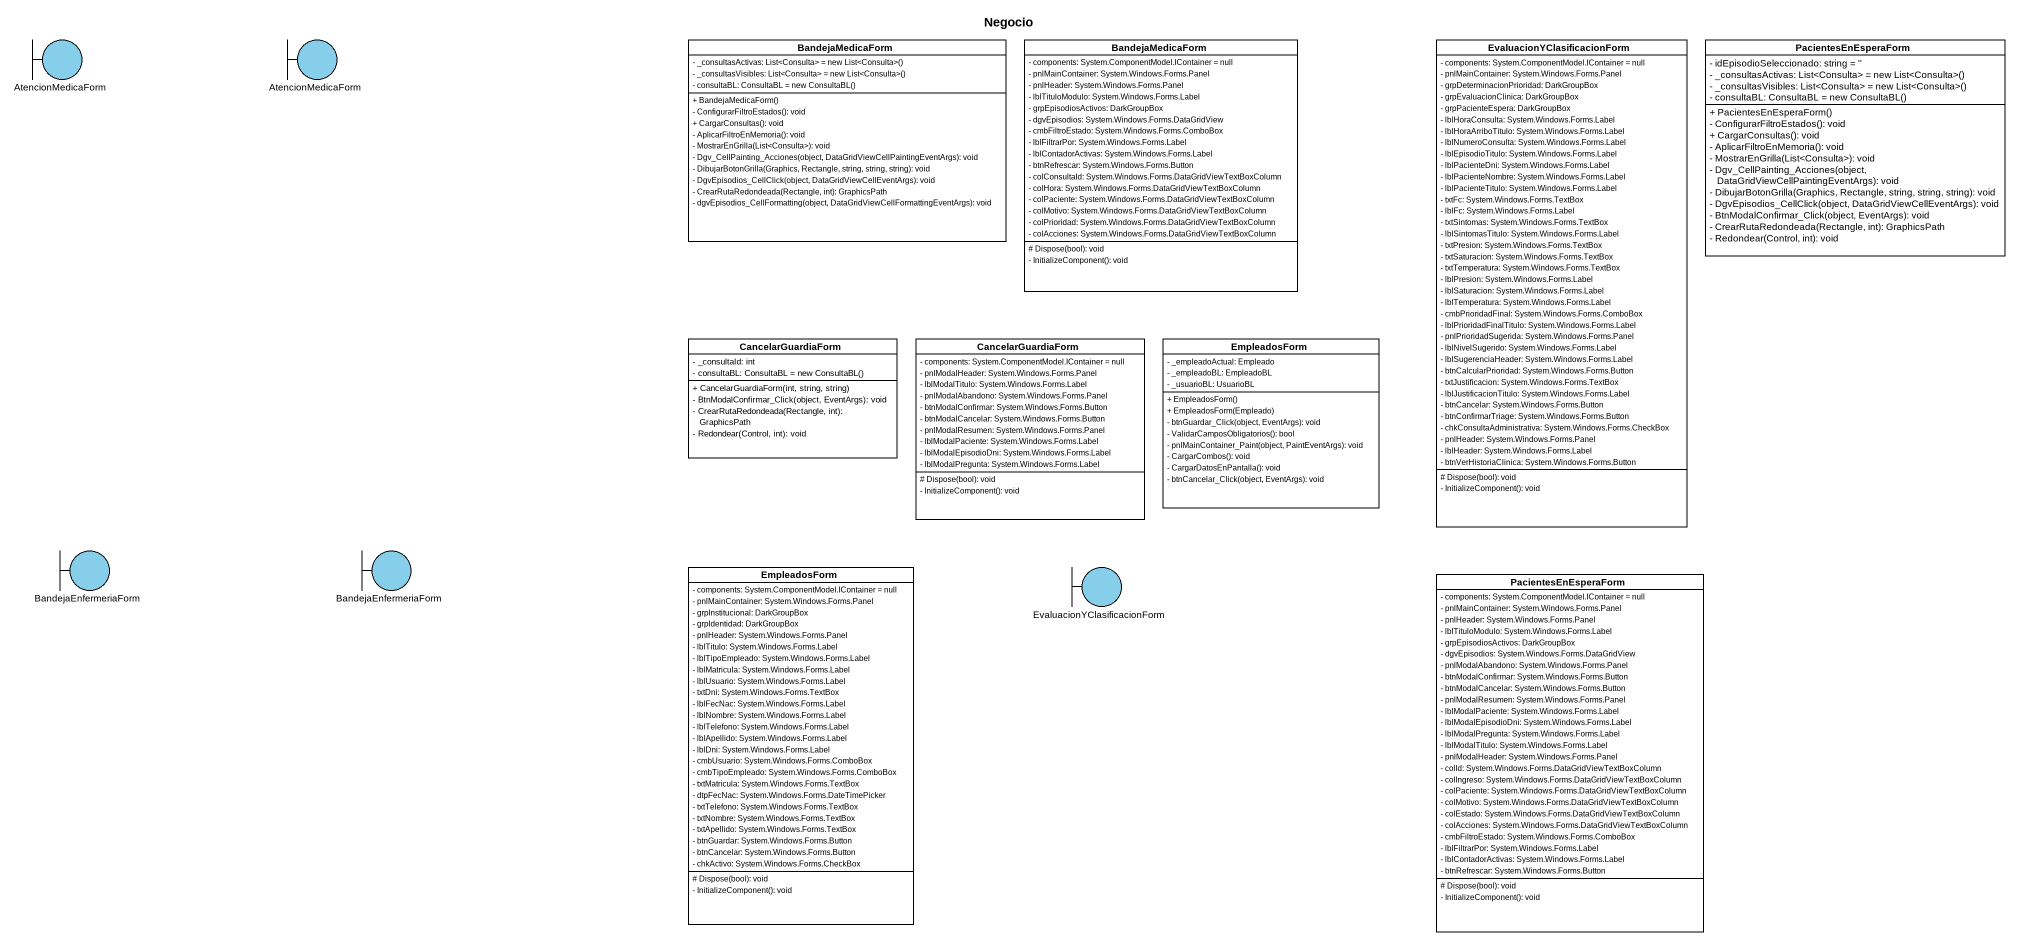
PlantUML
@startuml
title Negocio
allowmixing
hide circle
hide empty members
skinparam classAttributeIconSize 0
boundary AtencionMedicaForm #87CEEB
boundary "AtencionMedicaForm" as AtencionMedicaForm_2 #87CEEB
class BandejaMedicaForm {
  {field} - _consultasActivas: List<Consulta> = new List<Consulta>()
  {field} - _consultasVisibles: List<Consulta> = new List<Consulta>()
  {field} - consultaBL: ConsultaBL = new ConsultaBL()
  + BandejaMedicaForm()
  - ConfigurarFiltroEstados(): void
  + CargarConsultas(): void
  - AplicarFiltroEnMemoria(): void
  - MostrarEnGrilla(List<Consulta>): void
  - Dgv_CellPainting_Acciones(object, DataGridViewCellPaintingEventArgs): void
  - DibujarBotonGrilla(Graphics, Rectangle, string, string, string): void
  - DgvEpisodios_CellClick(object, DataGridViewCellEventArgs): void
  - CrearRutaRedondeada(Rectangle, int): GraphicsPath
  - dgvEpisodios_CellFormatting(object, DataGridViewCellFormattingEventArgs): void
}
class "BandejaMedicaForm" as BandejaMedicaForm_2 {
  - components: System.ComponentModel.IContainer = null
  - pnlMainContainer: System.Windows.Forms.Panel
  - pnlHeader: System.Windows.Forms.Panel
  - lblTituloModulo: System.Windows.Forms.Label
  - grpEpisodiosActivos: DarkGroupBox
  - dgvEpisodios: System.Windows.Forms.DataGridView
  - cmbFiltroEstado: System.Windows.Forms.ComboBox
  - lblFiltrarPor: System.Windows.Forms.Label
  - lblContadorActivas: System.Windows.Forms.Label
  - btnRefrescar: System.Windows.Forms.Button
  - colConsultaId: System.Windows.Forms.DataGridViewTextBoxColumn
  - colHora: System.Windows.Forms.DataGridViewTextBoxColumn
  - colPaciente: System.Windows.Forms.DataGridViewTextBoxColumn
  - colMotivo: System.Windows.Forms.DataGridViewTextBoxColumn
  - colPrioridad: System.Windows.Forms.DataGridViewTextBoxColumn
  - colAcciones: System.Windows.Forms.DataGridViewTextBoxColumn
  # Dispose(bool): void
  - InitializeComponent(): void
}
class EvaluacionYClasificacionForm {
  - components: System.ComponentModel.IContainer = null
  - pnlMainContainer: System.Windows.Forms.Panel
  - grpDeterminacionPrioridad: DarkGroupBox
  - grpEvaluacionClinica: DarkGroupBox
  - grpPacienteEspera: DarkGroupBox
  - lblHoraConsulta: System.Windows.Forms.Label
  - lblHoraArriboTitulo: System.Windows.Forms.Label
  - lblNumeroConsulta: System.Windows.Forms.Label
  - lblEpisodioTitulo: System.Windows.Forms.Label
  - lblPacienteDni: System.Windows.Forms.Label
  - lblPacienteNombre: System.Windows.Forms.Label
  - lblPacienteTitulo: System.Windows.Forms.Label
  - txtFc: System.Windows.Forms.TextBox
  - lblFc: System.Windows.Forms.Label
  - txtSintomas: System.Windows.Forms.TextBox
  - lblSintomasTitulo: System.Windows.Forms.Label
  - txtPresion: System.Windows.Forms.TextBox
  - txtSaturacion: System.Windows.Forms.TextBox
  - txtTemperatura: System.Windows.Forms.TextBox
  - lblPresion: System.Windows.Forms.Label
  - lblSaturacion: System.Windows.Forms.Label
  - lblTemperatura: System.Windows.Forms.Label
  - cmbPrioridadFinal: System.Windows.Forms.ComboBox
  - lblPrioridadFinalTitulo: System.Windows.Forms.Label
  - pnlPrioridadSugerida: System.Windows.Forms.Panel
  - lblNivelSugerido: System.Windows.Forms.Label
  - lblSugerenciaHeader: System.Windows.Forms.Label
  - btnCalcularPrioridad: System.Windows.Forms.Button
  - txtJustificacion: System.Windows.Forms.TextBox
  - lblJustificacionTitulo: System.Windows.Forms.Label
  - btnCancelar: System.Windows.Forms.Button
  - btnConfirmarTriage: System.Windows.Forms.Button
  - chkConsultaAdministrativa: System.Windows.Forms.CheckBox
  - pnlHeader: System.Windows.Forms.Panel
  - lblHeader: System.Windows.Forms.Label
  - btnVerHistoriaClinica: System.Windows.Forms.Button
  # Dispose(bool): void
  - InitializeComponent(): void
}
class PacientesEnEsperaForm {
  - idEpisodioSeleccionado: string = ''
  {field} - _consultasActivas: List<Consulta> = new List<Consulta>()
  {field} - _consultasVisibles: List<Consulta> = new List<Consulta>()
  {field} - consultaBL: ConsultaBL = new ConsultaBL()
  + PacientesEnEsperaForm()
  - ConfigurarFiltroEstados(): void
  + CargarConsultas(): void
  - AplicarFiltroEnMemoria(): void
  - MostrarEnGrilla(List<Consulta>): void
  - Dgv_CellPainting_Acciones(object, DataGridViewCellPaintingEventArgs): void
  - DibujarBotonGrilla(Graphics, Rectangle, string, string, string): void
  - DgvEpisodios_CellClick(object, DataGridViewCellEventArgs): void
  - BtnModalConfirmar_Click(object, EventArgs): void
  - CrearRutaRedondeada(Rectangle, int): GraphicsPath
  - Redondear(Control, int): void
}
class CancelarGuardiaForm {
  - _consultaId: int
  {field} - consultaBL: ConsultaBL = new ConsultaBL()
  + CancelarGuardiaForm(int, string, string)
  - BtnModalConfirmar_Click(object, EventArgs): void
  - CrearRutaRedondeada(Rectangle, int): GraphicsPath
  - Redondear(Control, int): void
}
class "CancelarGuardiaForm" as CancelarGuardiaForm_2 {
  - components: System.ComponentModel.IContainer = null
  - pnlModalHeader: System.Windows.Forms.Panel
  - lblModalTitulo: System.Windows.Forms.Label
  - pnlModalAbandono: System.Windows.Forms.Panel
  - btnModalConfirmar: System.Windows.Forms.Button
  - btnModalCancelar: System.Windows.Forms.Button
  - pnlModalResumen: System.Windows.Forms.Panel
  - lblModalPaciente: System.Windows.Forms.Label
  - lblModalEpisodioDni: System.Windows.Forms.Label
  - lblModalPregunta: System.Windows.Forms.Label
  # Dispose(bool): void
  - InitializeComponent(): void
}
class EmpleadosForm {
  - _empleadoActual: Empleado
  - _empleadoBL: EmpleadoBL
  - _usuarioBL: UsuarioBL
  + EmpleadosForm()
  + EmpleadosForm(Empleado)
  - btnGuardar_Click(object, EventArgs): void
  - ValidarCamposObligatorios(): bool
  - pnlMainContainer_Paint(object, PaintEventArgs): void
  - CargarCombos(): void
  - CargarDatosEnPantalla(): void
  - btnCancelar_Click(object, EventArgs): void
}
boundary BandejaEnfermeriaForm #87CEEB
boundary "BandejaEnfermeriaForm" as BandejaEnfermeriaForm_2 #87CEEB
class "EmpleadosForm" as EmpleadosForm_2 {
  - components: System.ComponentModel.IContainer = null
  - pnlMainContainer: System.Windows.Forms.Panel
  - grpInstitucional: DarkGroupBox
  - grpIdentidad: DarkGroupBox
  - pnlHeader: System.Windows.Forms.Panel
  - lblTitulo: System.Windows.Forms.Label
  - lblTipoEmpleado: System.Windows.Forms.Label
  - lblMatricula: System.Windows.Forms.Label
  - lblUsuario: System.Windows.Forms.Label
  - txtDni: System.Windows.Forms.TextBox
  - lblFecNac: System.Windows.Forms.Label
  - lblNombre: System.Windows.Forms.Label
  - lblTelefono: System.Windows.Forms.Label
  - lblApellido: System.Windows.Forms.Label
  - lblDni: System.Windows.Forms.Label
  - cmbUsuario: System.Windows.Forms.ComboBox
  - cmbTipoEmpleado: System.Windows.Forms.ComboBox
  - txtMatricula: System.Windows.Forms.TextBox
  - dtpFecNac: System.Windows.Forms.DateTimePicker
  - txtTelefono: System.Windows.Forms.TextBox
  - txtNombre: System.Windows.Forms.TextBox
  - txtApellido: System.Windows.Forms.TextBox
  - btnGuardar: System.Windows.Forms.Button
  - btnCancelar: System.Windows.Forms.Button
  - chkActivo: System.Windows.Forms.CheckBox
  # Dispose(bool): void
  - InitializeComponent(): void
}
boundary "EvaluacionYClasificacionForm" as EvaluacionYClasificacionForm_2 #87CEEB
class "PacientesEnEsperaForm" as PacientesEnEsperaForm_2 {
  - components: System.ComponentModel.IContainer = null
  - pnlMainContainer: System.Windows.Forms.Panel
  - pnlHeader: System.Windows.Forms.Panel
  - lblTituloModulo: System.Windows.Forms.Label
  - grpEpisodiosActivos: DarkGroupBox
  - dgvEpisodios: System.Windows.Forms.DataGridView
  - pnlModalAbandono: System.Windows.Forms.Panel
  - btnModalConfirmar: System.Windows.Forms.Button
  - btnModalCancelar: System.Windows.Forms.Button
  - pnlModalResumen: System.Windows.Forms.Panel
  - lblModalPaciente: System.Windows.Forms.Label
  - lblModalEpisodioDni: System.Windows.Forms.Label
  - lblModalPregunta: System.Windows.Forms.Label
  - lblModalTitulo: System.Windows.Forms.Label
  - pnlModalHeader: System.Windows.Forms.Panel
  - colId: System.Windows.Forms.DataGridViewTextBoxColumn
  - colIngreso: System.Windows.Forms.DataGridViewTextBoxColumn
  - colPaciente: System.Windows.Forms.DataGridViewTextBoxColumn
  - colMotivo: System.Windows.Forms.DataGridViewTextBoxColumn
  - colEstado: System.Windows.Forms.DataGridViewTextBoxColumn
  - colAcciones: System.Windows.Forms.DataGridViewTextBoxColumn
  - cmbFiltroEstado: System.Windows.Forms.ComboBox
  - lblFiltrarPor: System.Windows.Forms.Label
  - lblContadorActivas: System.Windows.Forms.Label
  - btnRefrescar: System.Windows.Forms.Button
  # Dispose(bool): void
  - InitializeComponent(): void
}
@enduml
